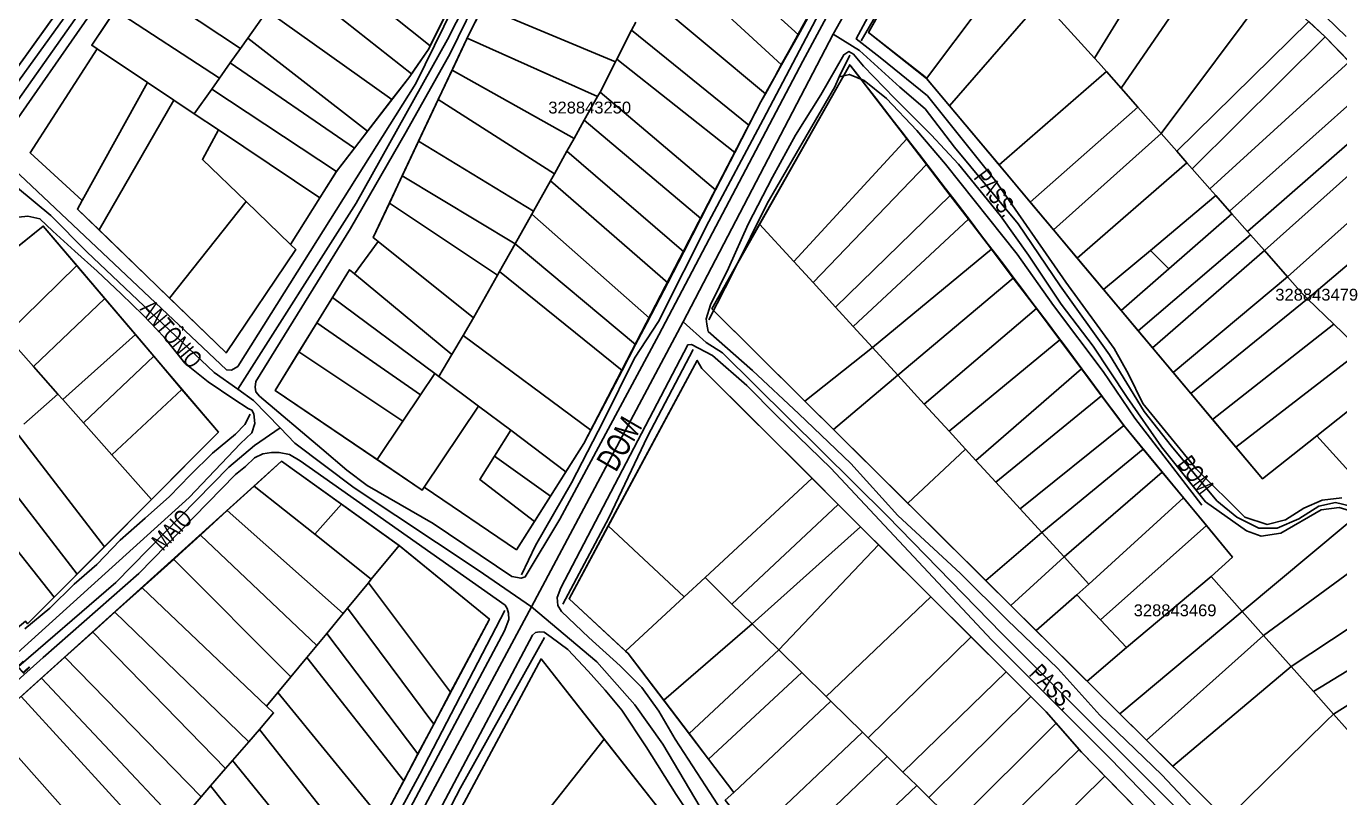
# Model space of a CAD drawing. Extents: x 206155 to 208014, y 4847439 to 4850017.
# Drawn here: x 206589.5 to 206811.3, y 4849569.2 to 4849699.4 of the extents above; entities that cross this region are included whole.
import ezdxf
from ezdxf.enums import TextEntityAlignment as Align

# ---------------------------------------------------------------- set-up
doc = ezdxf.new("R2010")
doc.units = 0
doc.header["$LTSCALE"] = 1.5
doc.header["$MEASUREMENT"] = 0
for name, color, linetype in [('CD-MALHA-LOTES', 40, 'CONTINUOUS'), ('CD_TXT_QUADRA', 7, 'CONTINUOUS'), ('HD-VALAS-DRENOS', 170, 'CONTINUOUS'), ('RU-QUADRAS', 6, 'CONTINUOUS'), ('SV-EIXO-RUA-N-PAV', 6, 'CONTINUOUS'), ('SV-RUA-NAO-PAV-S-GUIA-C-GUIA', 7, 'CONTINUOUS'), ('SV-TXT-RUA-N-PAV-S-GUIA-C-GUIA', 7, 'CONTINUOUS')]:
    doc.layers.add(name, color=color, linetype=linetype)
doc.styles.add('ARIAL', font='ARIAL.TTF')

msp = doc.modelspace()

# ---------------------------------------------------------------- linework, layer by layer
at = {"layer": 'CD-MALHA-LOTES'}
for points in [[(206605.04, 4849716.32), (206582.9, 4849685.46), (206577.82, 4849693.34)], [(206769.87, 4849694.09), (206784.28, 4849717.55)], [(206719.88, 4849698.03), (206700.37, 4849715.74)], [(206657.69, 4849696.14), (206637.47, 4849712.31)], [(206774.38, 4849689), (206790.69, 4849712.82)], [(206717.04, 4849692.93), (206697.78, 4849710.66)], [(206739.01, 4849711.41), (206731.74, 4849698.37), (206741.52, 4849690.62)], [(206625.67, 4849695.69), (206608.04, 4849707.41)], [(206654.55, 4849691.44), (206634.1, 4849707.56)], [(206781.12, 4849681.35), (206799.66, 4849706.17)], [(206714.32, 4849688.06), (206694.64, 4849704.51)], [(206719.88, 4849698.03), (206722.94, 4849703.52)], [(206741.52, 4849690.62), (206750.89, 4849703.15)], [(206745.4, 4849685.99), (206760.93, 4849703.89)], [(206601.48, 4849695.63), (206600.55, 4849696.25), (206604.51, 4849702.15)], [(206622.11, 4849690.68), (206604.51, 4849702.15)], [(206630.2, 4849702.07), (206626.91, 4849697.44)], [(206651.24, 4849687.08), (206630.2, 4849702.07)], [(206657.69, 4849696.14), (206660, 4849700.8)], [(206666.61, 4849702.78), (206664.26, 4849698.17), (206663.92, 4849697.45)], [(206688.99, 4849693.42), (206666.61, 4849702.78)], [(206763.06, 4849701.55), (206769.87, 4849694.09)], [(206691.72, 4849698.78), (206689.24, 4849693.92)], [(206692.41, 4849700.12), (206691.72, 4849698.78)], [(206711.53, 4849682.76), (206691.72, 4849698.78)], [(206783.78, 4849678.33), (206806.05, 4849700.23)], [(206806.05, 4849700.23), (206808.83, 4849697.65)], [(206626.91, 4849697.44), (206625.67, 4849695.69)], [(206647.12, 4849681.73), (206626.91, 4849697.44)], [(206663.92, 4849697.45), (206661.39, 4849692.06)], [(206685.98, 4849687.58), (206663.92, 4849697.45)], [(206717.04, 4849692.93), (206719.88, 4849698.03)], [(206786.37, 4849675.39), (206808.83, 4849697.65)], [(206812.9, 4849693.47), (206808.83, 4849697.65)], [(206601.48, 4849695.63), (206590.13, 4849678.09), (206598.96, 4849670.04)], [(206601.48, 4849695.63), (206609.98, 4849689.94)], [(206625.67, 4849695.69), (206623.94, 4849693.25)], [(206654.55, 4849691.44), (206657.45, 4849695.66), (206657.69, 4849696.14)], [(206769.87, 4849694.09), (206770.57, 4849693.32), (206771.9, 4849691.81)], [(206623.94, 4849693.25), (206622.11, 4849690.68)], [(206644.94, 4849678.89), (206623.94, 4849693.25)], [(206661.39, 4849692.06), (206659.04, 4849687.06)], [(206682, 4849680.47), (206661.39, 4849692.06)], [(206688.99, 4849693.42), (206686.38, 4849688.31)], [(206689.24, 4849693.92), (206688.99, 4849693.42)], [(206709.15, 4849678.14), (206689.24, 4849693.92)], [(206738.18, 4849680.43), (206728.55, 4849692.95), (206713.33, 4849666)], [(206714.32, 4849688.06), (206717.04, 4849692.93)], [(206753.77, 4849676.02), (206771.9, 4849691.81)], [(206771.9, 4849691.81), (206774.38, 4849689)], [(206789.35, 4849672.02), (206812.9, 4849693.47)], [(206598.96, 4849670.04), (206609.98, 4849689.94)], [(206609.98, 4849689.94), (206614.44, 4849686.96)], [(206622.11, 4849690.68), (206620.82, 4849688.85)], [(206651.24, 4849687.08), (206654.24, 4849690.99), (206654.55, 4849691.44)], [(206741.52, 4849690.62), (206745.4, 4849685.99)], [(206792.7, 4849668.22), (206816.65, 4849689.61)], [(206620.82, 4849688.85), (206617.85, 4849684.68)], [(206641.87, 4849674.91), (206620.82, 4849688.85)], [(206685.98, 4849687.58), (206683.73, 4849683.57)], [(206685.98, 4849687.58), (206686.38, 4849688.31)], [(206705.89, 4849671.8), (206686.38, 4849688.31)], [(206714.32, 4849688.06), (206713.56, 4849686.69), (206711.53, 4849682.76)], [(206774.38, 4849689), (206777.19, 4849685.81)], [(206601.78, 4849665.05), (206614.44, 4849686.96)], [(206614.44, 4849686.96), (206617.85, 4849684.68)], [(206647.12, 4849681.73), (206651.24, 4849687.08)], [(206659.04, 4849687.06), (206655.75, 4849680.07)], [(206678.67, 4849674.54), (206659.04, 4849687.06)], [(206745.4, 4849685.99), (206753.77, 4849676.02)], [(206759.03, 4849669.74), (206777.19, 4849685.81)], [(206777.19, 4849685.81), (206781.12, 4849681.35)], [(206795.72, 4849664.79), (206820.09, 4849686.08)], [(206617.85, 4849684.68), (206621.95, 4849681.94)], [(206683.73, 4849683.57), (206682, 4849680.47)], [(206703.43, 4849667.01), (206683.73, 4849683.57)], [(206798.57, 4849661.56), (206822.86, 4849683.24)], [(206626.61, 4849669.86), (206619.25, 4849676.97), (206621.95, 4849681.94)], [(206621.95, 4849681.94), (206639.09, 4849670.48)], [(206644.94, 4849678.89), (206647.12, 4849681.73)], [(206709.15, 4849678.14), (206711.53, 4849682.76)], [(206762.96, 4849665.06), (206781.12, 4849681.35)], [(206781.12, 4849681.35), (206783.78, 4849678.33)], [(206641.87, 4849674.91), (206644.94, 4849678.89)], [(206655.75, 4849680.07), (206653, 4849674.2)], [(206655.75, 4849680.07), (206675.14, 4849668.24)], [(206682, 4849680.47), (206680.8, 4849678.34)], [(206719.1, 4849659.7), (206738.18, 4849680.43)], [(206738.18, 4849680.43), (206741.52, 4849676.08)], [(206802.47, 4849657.13), (206826.93, 4849679.05)], [(206680.8, 4849678.34), (206678.67, 4849674.54)], [(206700.51, 4849661.34), (206680.8, 4849678.34)], [(206705.89, 4849671.8), (206709.15, 4849678.14)], [(206766.96, 4849660.29), (206785.48, 4849676.41)], [(206783.78, 4849678.33), (206785.48, 4849676.41)], [(206785.48, 4849676.41), (206786.37, 4849675.39)], [(206639.09, 4849670.48), (206641.87, 4849674.91)], [(206653, 4849674.2), (206650.82, 4849669.56)], [(206653, 4849674.2), (206672.04, 4849662.71)], [(206678.67, 4849674.54), (206678, 4849673.35)], [(206722.35, 4849656.15), (206741.52, 4849676.08)], [(206741.52, 4849676.08), (206745.53, 4849670.86)], [(206753.77, 4849676.02), (206759.03, 4849669.74)], [(206786.37, 4849675.39), (206789.35, 4849672.02)], [(206805.84, 4849653.44), (206831.06, 4849674.82)], [(206678, 4849673.35), (206675.14, 4849668.24)], [(206697.84, 4849656.14), (206678, 4849673.35)], [(206703.43, 4849667.01), (206705.89, 4849671.8)], [(206789.35, 4849672.02), (206790.38, 4849670.85)], [(206601.78, 4849665.05), (206598.14, 4849668.56), (206598.96, 4849670.04)], [(206613.68, 4849653.53), (206626.61, 4849669.86)], [(206626.61, 4849669.86), (206634.14, 4849662.59)], [(206634.14, 4849662.59), (206639.09, 4849670.48)], [(206726.12, 4849652.03), (206745.53, 4849670.86)], [(206745.53, 4849670.86), (206748.61, 4849666.86)], [(206759.03, 4849669.74), (206762.96, 4849665.06)], [(206779.31, 4849661.58), (206790.38, 4849670.85)], [(206790.38, 4849670.85), (206792.7, 4849668.22)], [(206650.82, 4849669.56), (206648.09, 4849663.76), (206648.92, 4849663.1)], [(206650.82, 4849669.56), (206669.06, 4849657.4)], [(206674.85, 4849667.74), (206672.04, 4849662.71)], [(206675.14, 4849668.24), (206674.85, 4849667.74)], [(206674.85, 4849667.74), (206694.74, 4849650.14)], [(206782.41, 4849658.48), (206793.09, 4849667.77)], [(206792.7, 4849668.22), (206793.09, 4849667.77)], [(206793.09, 4849667.77), (206795.72, 4849664.79)], [(206579.12, 4849655.07), (206592.36, 4849665.71), (206598.03, 4849659.04)], [(206700.51, 4849661.34), (206703.43, 4849667.01)], [(206720.99, 4849636.15), (206705.28, 4849651.75), (206713.33, 4849666)], [(206713.33, 4849666), (206719.1, 4849659.7)], [(206729.12, 4849648.75), (206748.61, 4849666.86)], [(206748.61, 4849666.86), (206752.49, 4849661.82)], [(206601.78, 4849665.05), (206613.68, 4849653.53)], [(206648.92, 4849663.1), (206644.93, 4849657.64)], [(206648.92, 4849663.1), (206665.02, 4849650.2)], [(206762.96, 4849665.06), (206766.96, 4849660.29)], [(206777.27, 4849648), (206796.21, 4849664.23)], [(206795.72, 4849664.79), (206796.21, 4849664.23)], [(206796.21, 4849664.23), (206798.57, 4849661.56)], [(206634.14, 4849662.59), (206635.01, 4849661.75), (206623.25, 4849644.27), (206613.68, 4849653.53)], [(206672.04, 4849662.71), (206669.42, 4849658.04)], [(206672.04, 4849662.71), (206692.4, 4849645.68)], [(206697.84, 4849656.14), (206700.51, 4849661.34)], [(206732.38, 4849645.19), (206752.49, 4849661.82)], [(206756.12, 4849656.9), (206752.49, 4849661.82)], [(206771.42, 4849654.98), (206779.31, 4849661.58)], [(206782.41, 4849658.48), (206779.31, 4849661.58)], [(206779.69, 4849645.12), (206798.57, 4849661.56)], [(206798.57, 4849661.56), (206802.47, 4849657.13)], [(206586.03, 4849647.28), (206598.03, 4849659.04)], [(206602.75, 4849653.48), (206598.03, 4849659.04)], [(206719.1, 4849659.7), (206722.35, 4849656.15)], [(206766.96, 4849660.29), (206771.42, 4849654.98)], [(206774.36, 4849651.47), (206782.41, 4849658.48)], [(206644.93, 4849657.64), (206644.09, 4849658.34), (206641.2, 4849653.63)], [(206661.38, 4849644.02), (206644.93, 4849657.64)], [(206669.06, 4849657.4), (206665.02, 4849650.2)], [(206669.42, 4849658.04), (206669.06, 4849657.4)], [(206690.1, 4849641.3), (206669.42, 4849658.04)], [(206736.66, 4849640.51), (206756.12, 4849656.9)], [(206760.08, 4849651.8), (206756.12, 4849656.9)], [(206783.17, 4849640.96), (206802.47, 4849657.13)], [(206805.84, 4849653.44), (206805.01, 4849654.25), (206802.47, 4849657.13)], [(206697.84, 4849656.14), (206695.09, 4849650.81), (206694.74, 4849650.14)], [(206722.35, 4849656.15), (206726.12, 4849652.03)], [(206771.42, 4849654.98), (206774.36, 4849651.47)], [(206590.7, 4849642.01), (206602.75, 4849653.48)], [(206607.94, 4849647.37), (206602.75, 4849653.48)], [(206641.2, 4849653.63), (206638.56, 4849649.34)], [(206658.51, 4849640.83), (206641.2, 4849653.63)], [(206726.12, 4849652.03), (206729.12, 4849648.75)], [(206786.15, 4849637.41), (206805.84, 4849653.44)], [(206805.84, 4849653.44), (206810.31, 4849649.11)], [(206665.02, 4849650.2), (206663.26, 4849647.21)], [(206692.4, 4849645.68), (206694.74, 4849650.14)], [(206741.11, 4849635.65), (206760.08, 4849651.8)], [(206760.08, 4849651.8), (206764.03, 4849646.51)], [(206774.36, 4849651.47), (206777.27, 4849648)], [(206638.56, 4849649.34), (206635.55, 4849644.45)], [(206638.56, 4849649.34), (206656.07, 4849637.21)], [(206729.12, 4849648.75), (206732.38, 4849645.19)], [(206777.27, 4849648), (206779.69, 4849645.12)], [(206789.81, 4849633.06), (206810.31, 4849649.11)], [(206810.31, 4849649.11), (206814.89, 4849644.67)], [(206590.7, 4849642.01), (206586.03, 4849647.28)], [(206595.68, 4849636.39), (206607.94, 4849647.37)], [(206611.01, 4849643.75), (206607.94, 4849647.37)], [(206663.26, 4849647.21), (206661.38, 4849644.02)], [(206684.82, 4849631.23), (206663.26, 4849647.21)], [(206690.1, 4849641.3), (206692.4, 4849645.68)], [(206732.38, 4849645.19), (206720.99, 4849636.15)], [(206732.38, 4849645.19), (206736.66, 4849640.51)], [(206745.32, 4849631.05), (206764.03, 4849646.51)], [(206764.03, 4849646.51), (206767.67, 4849641.62)], [(206599.15, 4849632.48), (206611.01, 4849643.75)], [(206615.79, 4849638.13), (206611.01, 4849643.75)], [(206635.55, 4849644.45), (206631.55, 4849637.93), (206648.74, 4849626.29)], [(206653.09, 4849632.76), (206635.55, 4849644.45)], [(206661.38, 4849644.02), (206659.19, 4849640.31)], [(206687.78, 4849615.08), (206702.81, 4849643.01), (206703.6, 4849641.67), (206722.19, 4849623.11)], [(206779.69, 4849645.12), (206783.17, 4849640.96)], [(206793.77, 4849628.34), (206814.89, 4849644.67)], [(206594.84, 4849637.34), (206590.7, 4849642.01)], [(206656.07, 4849637.21), (206658.51, 4849640.83)], [(206658.51, 4849640.83), (206659.19, 4849640.31)], [(206684.82, 4849631.23), (206690.1, 4849641.3)], [(206749.87, 4849626.09), (206767.67, 4849641.62)], [(206767.67, 4849641.62), (206771.09, 4849637.05)], [(206783.17, 4849640.96), (206786.15, 4849637.41)], [(206659.19, 4849640.31), (206665.85, 4849635.31)], [(206725.8, 4849631.37), (206736.66, 4849640.51)], [(206736.66, 4849640.51), (206741.11, 4849635.65)], [(206807.4, 4849630.3), (206819.67, 4849640.04)], [(206589.1, 4849632.27), (206594.84, 4849637.34)], [(206595.68, 4849636.39), (206594.84, 4849637.34)], [(206599.15, 4849632.48), (206595.68, 4849636.39)], [(206603.93, 4849627.09), (206615.79, 4849638.13)], [(206610.62, 4849619.54), (206621.93, 4849630.9), (206615.79, 4849638.13)], [(206653.09, 4849632.76), (206656.07, 4849637.21)], [(206753.2, 4849622.45), (206771.09, 4849637.05)], [(206771.09, 4849637.05), (206774.82, 4849632.05)], [(206786.15, 4849637.41), (206789.81, 4849633.06)], [(206656.69, 4849621.6), (206665.85, 4849635.31)], [(206665.85, 4849635.31), (206671.3, 4849631.21)], [(206720.99, 4849636.15), (206725.8, 4849631.37)], [(206741.11, 4849635.65), (206745.32, 4849631.05)], [(206603.93, 4849627.09), (206599.15, 4849632.48)], [(206648.74, 4849626.29), (206653.09, 4849632.76)], [(206757.32, 4849617.94), (206774.82, 4849632.05)], [(206778.11, 4849628.05), (206774.82, 4849632.05)], [(206789.81, 4849633.06), (206793.77, 4849628.34)], [(206602.68, 4849611.55), (206587.7, 4849631.04)], [(206668.55, 4849626.86), (206671.3, 4849631.21)], [(206671.3, 4849631.21), (206680.62, 4849624.21)], [(206684.82, 4849631.23), (206683.64, 4849628.99), (206680.62, 4849624.21)], [(206725.8, 4849631.37), (206738.35, 4849618.91)], [(206745.32, 4849631.05), (206748.12, 4849628)], [(206793.77, 4849628.34), (206798.23, 4849623.02), (206807.4, 4849630.3)], [(206816.71, 4849621.14), (206816.08, 4849620.71), (206807.4, 4849630.3)], [(206738.35, 4849618.91), (206748.12, 4849628)], [(206748.12, 4849628), (206749.87, 4849626.09)], [(206761, 4849613.93), (206778.11, 4849628.05)], [(206781.33, 4849624.15), (206778.11, 4849628.05)], [(206598.09, 4849606.94), (206582.79, 4849626.71)], [(206610.62, 4849619.54), (206603.93, 4849627.09)], [(206642.75, 4849618.72), (206632.58, 4849625.99), (206628, 4849621.8)], [(206656.69, 4849621.6), (206656.37, 4849621.12), (206648.74, 4849626.29)], [(206668.55, 4849626.86), (206666.07, 4849622.92), (206675.29, 4849615.81)], [(206678.01, 4849620.1), (206668.55, 4849626.86)], [(206749.87, 4849626.09), (206753.2, 4849622.45)], [(206678.01, 4849620.1), (206680.62, 4849624.21)], [(206722.19, 4849623.11), (206704.12, 4849606.34)], [(206726.62, 4849618.69), (206722.19, 4849623.11)], [(206764.74, 4849609.84), (206781.33, 4849624.15)], [(206781.33, 4849624.15), (206784.91, 4849619.8)], [(206594.22, 4849603.05), (206578.44, 4849622.88)], [(206628, 4849621.8), (206623.44, 4849617.65)], [(206638.23, 4849613.66), (206628, 4849621.8)], [(206656.69, 4849621.6), (206672.27, 4849611.04), (206675.29, 4849615.81)], [(206753.2, 4849622.45), (206757.32, 4849617.94)], [(206610.62, 4849619.54), (206602.68, 4849611.55)], [(206638.23, 4849613.66), (206642.75, 4849618.72)], [(206652.47, 4849611.76), (206642.75, 4849618.72)], [(206678.01, 4849620.1), (206675.29, 4849615.81)], [(206708.66, 4849601.87), (206726.62, 4849618.69)], [(206730.39, 4849614.93), (206726.62, 4849618.69)], [(206738.35, 4849618.91), (206751.52, 4849605.84)], [(206768.95, 4849605.24), (206784.91, 4849619.8)], [(206784.91, 4849619.8), (206788.77, 4849615.13)], [(206623.44, 4849617.65), (206618.92, 4849613.51)], [(206643, 4849600.29), (206623.44, 4849617.65)], [(206757.32, 4849617.94), (206761, 4849613.93)], [(206687.78, 4849615.08), (206681.16, 4849602.77), (206690.71, 4849593.91)], [(206700.59, 4849603.07), (206687.78, 4849615.08)], [(206712.05, 4849598.54), (206730.39, 4849614.93)], [(206733.43, 4849611.89), (206730.39, 4849614.93)], [(206770.88, 4849599.21), (206788.77, 4849615.13)], [(206789.56, 4849606.54), (206793.18, 4849609.78), (206788.77, 4849615.13)], [(206794.82, 4849600.63), (206812.52, 4849615.42), (206817.47, 4849610.53)], [(206614.4, 4849609.4), (206615.32, 4849610.23), (206618.92, 4849613.51)], [(206638.55, 4849594.89), (206618.92, 4849613.51)], [(206647.76, 4849606.06), (206638.23, 4849613.66)], [(206761, 4849613.93), (206751.52, 4849605.84)], [(206761, 4849613.93), (206764.74, 4849609.84)], [(206598.09, 4849606.94), (206602.68, 4849611.55)], [(206652.47, 4849611.76), (206647.76, 4849606.06)], [(206661.15, 4849586.96), (206667.71, 4849599.32), (206652.47, 4849611.76)], [(206716.55, 4849594.13), (206733.43, 4849611.89)], [(206742.24, 4849603.1), (206733.43, 4849611.89)], [(206755.73, 4849601.65), (206764.74, 4849609.84)], [(206764.74, 4849609.84), (206768.95, 4849605.24)], [(206798.43, 4849596.57), (206817.47, 4849610.53)], [(206614.4, 4849609.4), (206609.07, 4849604.61)], [(206634.15, 4849589.56), (206614.4, 4849609.4)], [(206594.22, 4849603.05), (206598.09, 4849606.94)], [(206647.27, 4849605.46), (206643.73, 4849601.17)], [(206647.76, 4849606.06), (206647.27, 4849605.46)], [(206661.15, 4849586.96), (206647.27, 4849605.46)], [(206704.12, 4849606.34), (206700.59, 4849603.07)], [(206708.66, 4849601.87), (206704.12, 4849606.34)], [(206755.73, 4849601.65), (206751.52, 4849605.84)], [(206789.56, 4849606.54), (206775.31, 4849594.51)], [(206789.56, 4849606.54), (206794.82, 4849600.63)], [(206589.39, 4849598.97), (206589.73, 4849598.54), (206594.22, 4849603.05)], [(206609.07, 4849604.61), (206604.47, 4849600.48)], [(206630.07, 4849584.62), (206609.07, 4849604.61)], [(206700.59, 4849603.07), (206690.71, 4849593.91)], [(206724.58, 4849586.24), (206742.24, 4849603.1)], [(206749.04, 4849596.31), (206742.24, 4849603.1)], [(206760.04, 4849597.38), (206766.9, 4849603.42)], [(206766.9, 4849603.42), (206768.95, 4849605.24)], [(206770.88, 4849599.21), (206766.9, 4849603.42)], [(206823.36, 4849604.71), (206803.08, 4849591.34)], [(206643.73, 4849601.17), (206643, 4849600.29)], [(206658.3, 4849581.57), (206643.73, 4849601.17)], [(206712.05, 4849598.54), (206708.66, 4849601.87)], [(206760.04, 4849597.38), (206755.73, 4849601.65)], [(206604.47, 4849600.48), (206600.71, 4849597.11)], [(206627.06, 4849578.6), (206604.47, 4849600.48)], [(206643, 4849600.29), (206640.23, 4849596.92)], [(206775.31, 4849594.51), (206770.88, 4849599.21)], [(206794.82, 4849600.63), (206774.18, 4849583.34)], [(206794.82, 4849600.63), (206798.43, 4849596.57)], [(206806.84, 4849587.12), (206828.09, 4849600.04)], [(206600.71, 4849597.11), (206596.01, 4849592.88)], [(206623.15, 4849574.08), (206600.71, 4849597.11)], [(206640.23, 4849596.92), (206638.55, 4849594.89)], [(206655.64, 4849576.57), (206640.23, 4849596.92)], [(206697.14, 4849585.63), (206712.05, 4849598.54)], [(206716.55, 4849594.13), (206712.05, 4849598.54)], [(206768.62, 4849588.86), (206760.04, 4849597.38)], [(206778.68, 4849578.88), (206798.43, 4849596.57)], [(206798.43, 4849596.57), (206803.08, 4849591.34)], [(206810.25, 4849583.28), (206831.5, 4849596.66)], [(206638.55, 4849594.89), (206636.85, 4849592.84)], [(206731.66, 4849579.28), (206749.04, 4849596.31)], [(206754.94, 4849590.43), (206749.04, 4849596.31)], [(206775.31, 4849594.51), (206768.62, 4849588.86)], [(206596.01, 4849592.88), (206592.08, 4849589.34)], [(206619.02, 4849569.29), (206596.01, 4849592.88)], [(206636.85, 4849592.84), (206634.15, 4849589.56)], [(206653.23, 4849572.01), (206636.85, 4849592.84)], [(206663.82, 4849569.07), (206676.42, 4849592.59), (206687.08, 4849579.04)], [(206690.71, 4849593.91), (206691.16, 4849593.5), (206697.14, 4849585.63)], [(206716.55, 4849594.13), (206701.41, 4849580)], [(206720.45, 4849590.29), (206716.55, 4849594.13)], [(206704.7, 4849575.68), (206720.45, 4849590.29)], [(206724.58, 4849586.24), (206720.45, 4849590.29)], [(206737.54, 4849573.5), (206754.94, 4849590.43)], [(206759.14, 4849586.23), (206754.94, 4849590.43)], [(206783.1, 4849574.48), (206803.08, 4849591.34)], [(206803.08, 4849591.34), (206806.84, 4849587.12)], [(206592.08, 4849589.34), (206588.62, 4849586.24)], [(206615.14, 4849564.79), (206592.08, 4849589.34)], [(206634.15, 4849589.56), (206631.97, 4849586.92)], [(206774.18, 4849583.34), (206768.62, 4849588.86)], [(206611.78, 4849560.9), (206588.62, 4849586.24)], [(206631.97, 4849586.92), (206630.07, 4849584.62)], [(206649.67, 4849565.32), (206631.97, 4849586.92)], [(206658.3, 4849581.57), (206661.15, 4849586.96)], [(206697.14, 4849585.63), (206701.41, 4849580)], [(206708.96, 4849570.07), (206725.37, 4849585.46)], [(206725.37, 4849585.46), (206724.58, 4849586.24)], [(206730.69, 4849580.23), (206725.37, 4849585.46)], [(206741.9, 4849569.22), (206759.14, 4849586.23)], [(206763.4, 4849581.74), (206761.72, 4849583.66), (206759.14, 4849586.23)], [(206806.84, 4849587.12), (206810.25, 4849583.28)], [(206628.87, 4849580.7), (206631.27, 4849583.48), (206630.07, 4849584.62)], [(206778.68, 4849578.88), (206774.18, 4849583.34)], [(206792.14, 4849565.5), (206809.04, 4849582.12), (206810.25, 4849583.28)], [(206810.25, 4849583.28), (206814.88, 4849578.08)], [(206606.72, 4849555.04), (206583.28, 4849581.44)], [(206655.64, 4849576.57), (206658.3, 4849581.57)], [(206763.4, 4849581.74), (206746.42, 4849564.78)], [(206767.29, 4849577.28), (206763.4, 4849581.74)], [(206628.87, 4849580.7), (206627.06, 4849578.6)], [(206646.17, 4849558.71), (206628.87, 4849580.7)], [(206687.08, 4849579.04), (206672.68, 4849560.82)], [(206696.02, 4849567.69), (206687.08, 4849579.04)], [(206701.41, 4849580), (206704.7, 4849575.68)], [(206712.3, 4849562.76), (206730.69, 4849580.23)], [(206731.66, 4849579.28), (206730.69, 4849580.23)], [(206734.87, 4849576.12), (206731.66, 4849579.28)], [(206783.1, 4849574.48), (206778.68, 4849578.88)], [(206627.06, 4849578.6), (206624.33, 4849575.44)], [(206653.23, 4849572.01), (206655.64, 4849576.57)], [(206750.46, 4849560.8), (206767.29, 4849577.28)], [(206767.29, 4849577.28), (206767.67, 4849576.84), (206771.64, 4849572.78)], [(206624.33, 4849575.44), (206623.15, 4849574.08)], [(206642.92, 4849552.58), (206624.33, 4849575.44)], [(206704.7, 4849575.68), (206708.96, 4849570.07)], [(206716.04, 4849558.09), (206734.87, 4849576.12)], [(206737.54, 4849573.5), (206734.87, 4849576.12)], [(206792.14, 4849565.5), (206783.1, 4849574.48)], [(206623.15, 4849574.08), (206620.63, 4849571.16)], [(206649.67, 4849565.32), (206653.23, 4849572.01)], [(206739.86, 4849571.22), (206737.54, 4849573.5)], [(206754.99, 4849556.36), (206771.64, 4849572.78)], [(206776.63, 4849567.67), (206771.64, 4849572.78)], [(206620.63, 4849571.16), (206619.02, 4849569.29)], [(206639.92, 4849546.93), (206620.63, 4849571.16)], [(206708.96, 4849570.07), (206707.53, 4849568.73), (206712.3, 4849562.76)], [(206720.34, 4849552.71), (206739.86, 4849571.22)], [(206741.9, 4849569.22), (206739.86, 4849571.22)], [(206619.02, 4849569.29), (206616.38, 4849566.23)], [(206746.42, 4849564.78), (206741.9, 4849569.22)]]:
    msp.add_lwpolyline(points, dxfattribs=at)
at = {"layer": 'HD-VALAS-DRENOS', "flags": 128}
for points in [[(206673.11, 4849606.78), (206675.49, 4849611.77), (206681.55, 4849622.32), (206686.96, 4849632.81), (206692.21, 4849643.4), (206696.28, 4849649.61), (206704.76, 4849666.46), (206713.92, 4849683.71), (206724.51, 4849703.79), (206727.75, 4849709.25), (206730.03, 4849713.08), (206741.7, 4849734.32), (206748.9, 4849749.34)], [(206730.47, 4849696.98), (206735.74, 4849706.04), (206737.8, 4849709.77)], [(206704.75, 4849649.87), (206708.92, 4849658.06), (206714.58, 4849669.54), (206726.06, 4849689.23), (206726.77, 4849690.92), (206728.59, 4849694.55)], [(206726.77, 4849690.92), (206728.49, 4849691.32), (206730.97, 4849690.31), (206734.74, 4849687.26), (206739.86, 4849681.84), (206744.74, 4849676.14), (206756.85, 4849660.95), (206762.95, 4849652.27), (206771.36, 4849641.14), (206776.67, 4849633.28), (206787.99, 4849618.55)], [(206680.13, 4849601.85), (206687.89, 4849616.44), (206694.4, 4849630.16), (206702.13, 4849644.86)], [(206627.31, 4849633.91), (206626.38, 4849632.19), (206624.81, 4849630.57), (206620.95, 4849627.36), (206617.19, 4849623.65), (206613.69, 4849620.05), (206609.59, 4849616.39), (206605.38, 4849612.67), (206601.39, 4849608.56), (206597.58, 4849605.2), (206593.48, 4849601.19), (206589.27, 4849597.68)], [(206611.17, 4849491.51), (206615.83, 4849500.47), (206620.86, 4849509.51), (206633.51, 4849532.07), (206639.22, 4849542.26), (206655.96, 4849573.14), (206670.31, 4849600.78)], [(206650.47, 4849547.15), (206662.85, 4849570.83), (206676.98, 4849596.24)]]:
    msp.add_lwpolyline(points, dxfattribs=at)
at = {"layer": 'RU-QUADRAS', "color": 6, "linetype": 'Continuous'}
for points in [[(206514.67, 4849778.02), (206517.15, 4849787.26), (206604.09, 4849776.69, 0.054931), (206613.47, 4849774.23), (206638.79, 4849770.38), (206614.57, 4849729.61), (206582.9, 4849685.46), (206553.94, 4849730.4), (206544.53, 4849741.87), (206547.77, 4849745.87), (206539.24, 4849749.64), (206540.62, 4849753.88), (206531.12, 4849756.28)], [(206631.55, 4849637.93), (206644.09, 4849658.34), (206644.93, 4849657.64), (206648.92, 4849663.1), (206648.09, 4849663.76), (206664.26, 4849698.17, 0.017523), (206695.89, 4849762.69), (206751.58, 4849753.89, 0.007106), (206713.56, 4849686.69), (206683.64, 4849628.99), (206672.27, 4849611.04), (206656.69, 4849621.6), (206656.37, 4849621.12)], [(206705.28, 4849651.75), (206728.55, 4849692.95, -0.00713), (206774.89, 4849631.95), (206793.18, 4849609.78), (206789.56, 4849606.54), (206794.82, 4849600.63), (206812.52, 4849615.42), (206836.91, 4849591.32), (206837.94, 4849591.93), (206861.16, 4849565.52), (206816.89, 4849540.94)], [(206681.16, 4849602.77), (206702.81, 4849643.01), (206703.6, 4849641.67), (206761.72, 4849583.66), (206767.67, 4849576.84), (206808.06, 4849535.51, 0.015148), (206761.26, 4849500.54), (206758.26, 4849504.41), (206758.67, 4849504.78), (206707.53, 4849568.73), (206708.96, 4849570.07), (206691.16, 4849593.5)], [(206652.53, 4849548), (206676.42, 4849592.59), (206696.02, 4849567.69), (206703.42, 4849560.18), (206702.94, 4849559.61), (206737.2, 4849511.42), (206737.5, 4849510.09), (206751.53, 4849490.41), (206710.5, 4849459.22), (206705.65, 4849470.77), (206694.8, 4849484.7), (206686.07, 4849500.63, -0.037675), (206673.33, 4849520.79)]]:
    msp.add_lwpolyline(points, format="xyb", close=True, dxfattribs=at)
for points in [[(206590.13, 4849678.09), (206601.48, 4849695.63), (206600.55, 4849696.25), (206619.13, 4849723.95), (206646.38, 4849770.31), (206685.45, 4849764.27), (206679.28, 4849739.68), (206657.45, 4849695.66), (206654.24, 4849690.99), (206641.82, 4849674.84), (206634.14, 4849662.59), (206635.01, 4849661.75), (206623.25, 4849644.27), (206598.14, 4849668.56), (206598.96, 4849670.04)], [(206731.74, 4849698.37), (206754.64, 4849739.44), (206799.51, 4849706.3), (206808.77, 4849697.7), (206908.9, 4849594.87), (206866.36, 4849571.21), (206816.71, 4849621.14), (206816.08, 4849620.71), (206807.4, 4849630.3), (206798.23, 4849623.02), (206741.29, 4849690.9)], [(206452.18, 4849529.83), (206469.14, 4849549.67), (206470.5, 4849548.62), (206491.8, 4849575.11), (206517.53, 4849602.67), (206541.7, 4849622.88), (206542.16, 4849622.31), (206570.93, 4849648.49), (206592.36, 4849665.71), (206621.93, 4849630.9), (206589.73, 4849598.54), (206589.39, 4849598.97), (206539.86, 4849557.92), (206537.5, 4849560.1), (206534.45, 4849557.17), (206536.42, 4849555.63), (206532.5, 4849551.59), (206530.54, 4849552.97), (206489.11, 4849501.54), (206469.5, 4849515.61)], [(206549.17, 4849552.04), (206570.23, 4849569.72), (206632.58, 4849625.99), (206652.53, 4849611.72), (206667.71, 4849599.32), (206619.99, 4849509.35), (206609.36, 4849491.37), (206574.67, 4849521.94)]]:
    msp.add_lwpolyline(points, close=True, dxfattribs=at)
at = {"layer": 'SV-EIXO-RUA-N-PAV'}
for points in [[(206582.26, 4849678.78), (206613.72, 4849723.42), (206642.49, 4849770.46), (206644.56, 4849775.66)], [(206625.2, 4849638.18), (206645.18, 4849669.58), (206660.64, 4849697.24), (206670.76, 4849717.17), (206679.35, 4849734.58), (206683.54, 4849744.82), (206689.93, 4849768.86)], [(206578.66, 4849434.12), (206586.81, 4849444.86), (206592.74, 4849452.64), (206596.81, 4849458.57), (206602.74, 4849467.83), (206607.93, 4849478.57), (206613.46, 4849488.54), (206616.45, 4849494.5), (206646.44, 4849548.5), (206674.82, 4849601.39), (206700.4, 4849649.51), (206725.75, 4849698.14), (206740.69, 4849724.65), (206755.36, 4849749.73), (206758.46, 4849753.54), (206762.03, 4849757.91)], [(206814.56, 4849618.09), (206810.56, 4849619.01), (206807.79, 4849618.39), (206804.4, 4849616.24), (206800.71, 4849614.7), (206797.63, 4849614.7), (206793.94, 4849616.55), (206790.55, 4849619.32), (206782.86, 4849628.55), (206778.24, 4849634.4), (206772.39, 4849643.94), (206764.08, 4849655.64), (206757, 4849666.11), (206746.22, 4849679.03), (206741.3, 4849685.5), (206736.99, 4849689.19), (206730.22, 4849695.35), (206725.75, 4849698.14)], [(206588.04, 4849672.15), (206593.62, 4849667.47), (206599.75, 4849661.34), (206621.21, 4849641), (206625.2, 4849638.18), (206627.89, 4849636.27), (206632.37, 4849631.61), (206634.86, 4849629.02), (206644.89, 4849621.5), (206665.78, 4849607.57), (206674.82, 4849601.39), (206685.84, 4849592.11), (206692.25, 4849584.86), (206696.99, 4849578.18), (206705.07, 4849564.53)], [(206700.4, 4849649.51), (206704.32, 4849646.05), (206707.05, 4849644.31), (206734.86, 4849616.74), (206754.23, 4849596.88), (206770.87, 4849580.24), (206798.94, 4849552.17), (206805.15, 4849546.96), (206814.03, 4849536.18), (206818, 4849535.45), (206833.73, 4849517.44), (206855.85, 4849494.26), (206873.84, 4849476.41), (206879.31, 4849470.03), (206888.89, 4849458.63), (206914.42, 4849431.17), (206922.17, 4849421.14), (206929.46, 4849410.88), (206938.8, 4849400.85), (206955.5, 4849383.45)], [(206518.46, 4849525.85), (206519.09, 4849529.29), (206520.96, 4849533.5), (206522.99, 4849535.69), (206527.14, 4849539.43), (206534.36, 4849545.37), (206543.63, 4849552.69), (206553.27, 4849560.84), (206569.76, 4849574.74), (206587, 4849590.31), (206604.6, 4849605.5), (206623.69, 4849624.96), (206628.04, 4849628.64), (206632.37, 4849631.61)]]:
    msp.add_lwpolyline(points, dxfattribs=at)
at = {"layer": 'SV-RUA-NAO-PAV-S-GUIA-C-GUIA', "flags": 128}
for points in [[(206555.54, 4849784.9), (206603.91, 4849777.98), (206639.66, 4849772.41), (206640.2, 4849771.88), (206640.3, 4849770.61), (206639.54, 4849768.7), (206629.11, 4849750.88), (206617.07, 4849731.58), (206610.22, 4849720.32), (206604.13, 4849711.77), (206597.09, 4849702.49), (206595.88, 4849700.89), (206583.16, 4849683.29)], [(206811.62, 4849619.78), (206808.34, 4849619.41), (206805.25, 4849618.05), (206802.15, 4849616.07), (206799.06, 4849615.33), (206795.28, 4849616.54), (206787.1, 4849624.65), (206778.03, 4849635.74), (206775.62, 4849640.69), (206773.2, 4849645.05), (206765.03, 4849656.25), (206753.17, 4849673.37), (206741.66, 4849687.69), (206733.7, 4849694.2), (206729.65, 4849697.3), (206736.3, 4849709.69)], [(206666.55, 4849706.08), (206661.05, 4849694.86), (206653.62, 4849681.64), (206644.24, 4849665.29), (206628.28, 4849639.48), (206628.15, 4849638.47), (206628.26, 4849637.72), (206628.87, 4849636.98), (206639.41, 4849628.06), (206643.62, 4849624.46), (206647.06, 4849621.9), (206658.21, 4849615.49), (206671.51, 4849606.51), (206673.06, 4849606.23), (206673.76, 4849606.44), (206679.58, 4849616.18), (206696.31, 4849647.36), (206720.64, 4849693.57), (206729.07, 4849709.32)], [(206808.96, 4849701.02), (206812.36, 4849697.71)], [(206813.59, 4849617.44), (206811.19, 4849618.18), (206808.15, 4849617.8), (206801.35, 4849613.85), (206798.01, 4849613.35), (206795.54, 4849614.22), (206788.61, 4849619.16), (206781.19, 4849628.44), (206775.37, 4849636.76), (206769.68, 4849645.45), (206764.24, 4849652.51), (206758.71, 4849660.78), (206754.01, 4849667.42), (206746.92, 4849676.14), (206742.28, 4849681.14), (206736.09, 4849687.33), (206730.87, 4849692.7), (206729.16, 4849694.75), (206728.38, 4849695.18), (206727.56, 4849694.63), (206723.68, 4849687.85), (206719.37, 4849681.08), (206715.51, 4849673.97), (206711.42, 4849666.05), (206708.07, 4849658.59), (206705.04, 4849652.38), (206704.3, 4849650.03), (206704.42, 4849649.16), (206704.62, 4849647.92), (206712.12, 4849641.31), (206719.93, 4849634.01), (206728.76, 4849625.61), (206736.65, 4849616.85), (206747.27, 4849607.02), (206755.11, 4849599.18), (206763.7, 4849590.96), (206770.79, 4849583.12), (206781.25, 4849573.04), (206788.44, 4849565.37)], [(206588.19, 4849667.23), (206589.74, 4849667.35), (206591.8, 4849666.93), (206593.98, 4849664.86), (206597.68, 4849661.45), (206601.49, 4849658.1), (206605.5, 4849654.25), (206609.25, 4849650.64), (206612.81, 4849646.93), (206616.28, 4849642.57), (206620.22, 4849639.42), (206624.57, 4849636.47), (206626.95, 4849634.9), (206627.6, 4849634.61), (206627.91, 4849634.01), (206628.08, 4849632.36), (206627.56, 4849630.8), (206625.68, 4849628.97)], [(206710.85, 4849560.91), (206704.2, 4849571.19), (206699.08, 4849579.03), (206696.31, 4849583.8), (206693.45, 4849587.77), (206689.79, 4849591.43), (206684.52, 4849596.21), (206679.9, 4849600.61), (206679.24, 4849601.65), (206679.12, 4849603), (206679.79, 4849604.61), (206701.19, 4849645.62), (206701.84, 4849645.73), (206705.38, 4849643.83), (206711.15, 4849638.8), (206716.23, 4849633.66), (206725.37, 4849624.81), (206752.5, 4849595.82), (206772.66, 4849575.66), (206783.86, 4849564.08)], [(206625.68, 4849628.97), (206617, 4849619.89), (206582.05, 4849588.27), (206562.07, 4849570.27), (206534.07, 4849546.6)], [(206557.27, 4849562.89), (206573.8, 4849576.23), (206592.34, 4849592.86), (206608.52, 4849607.01), (206624.85, 4849623.75), (206626.49, 4849625.08), (206628.02, 4849626.55), (206629.46, 4849627.22), (206630.91, 4849627.44), (206632.21, 4849627.46), (206633.97, 4849627.13), (206635.73, 4849626.06), (206670.37, 4849601.68), (206670.73, 4849601.09), (206670.94, 4849600.34), (206670.96, 4849599.24), (206670.23, 4849597.37), (206650.14, 4849559.59)], [(206650.47, 4849550.43), (206675, 4849596.64), (206675.5, 4849597.04), (206676.15, 4849597.15), (206676.95, 4849597.11), (206678.16, 4849596.28), (206680.94, 4849594.21), (206684.4, 4849590.55), (206687.25, 4849587.34), (206690.05, 4849583.97), (206694.19, 4849577.76), (206699.26, 4849569.72), (206703.97, 4849562.67)]]:
    msp.add_lwpolyline(points, dxfattribs=at)
msp.add_lwpolyline([(206623.3, 4849641.41), (206624.15, 4849641.38), (206625.2, 4849641.99), (206655.26, 4849689.78), (206663.14, 4849705.91), (206663.44, 4849706.52), (206673.63, 4849725.74), (206678.49, 4849735.72), (206680.64, 4849739.81), (206682.55, 4849746.54), (206684.77, 4849755.94), (206686.29, 4849765.23), (206645, 4849771.23), (206631.44, 4849749.46), (206621.3, 4849733.14), (206602.58, 4849704.79), (206601.13, 4849702.7), (206585.55, 4849680.27), (206585.41, 4849679.47), (206585.58, 4849678.27), (206585.95, 4849677.27), (206587.42, 4849675.34)], close=True, dxfattribs=at)

# ---------------------------------------------------------------- texts
at = {"layer": 'CD_TXT_QUADRA', "color": 7, "linetype": 'Continuous', "style": 'ARIAL'}
for s, p in [('328843250', (206684.64, 4849685.72)), ('328843479', (206807.4, 4849654.12)), ('328843469', (206783.49, 4849600.81))]:
    msp.add_text(s, height=2, dxfattribs=at).set_placement(p, align=Align.MIDDLE)
at = {"layer": 'SV-TXT-RUA-N-PAV-S-GUIA-C-GUIA', "style": 'ARIAL', "width": 0.7}
for s, height, rotation, p in [('PASS.', 3, 307, (206749.36, 4849673.85)), ('ANTÔNIO', 3, 310, (206608.58, 4849651.63)), ('DOM', 4, 60, (206689.08, 4849624)), ('BOM', 3, 307, (206783.76, 4849625.46)), ('MAIO', 3, 46, (206612.57, 4849610.69)), ('13                       DE', 3, 42.2589, (206570.97, 4849573.67)), ('PASS.', 3, 314, (206758.68, 4849589.92))]:
    msp.add_text(s, height=height, rotation=rotation, dxfattribs=at).set_placement(p)

doc.saveas('drawing.dxf')
